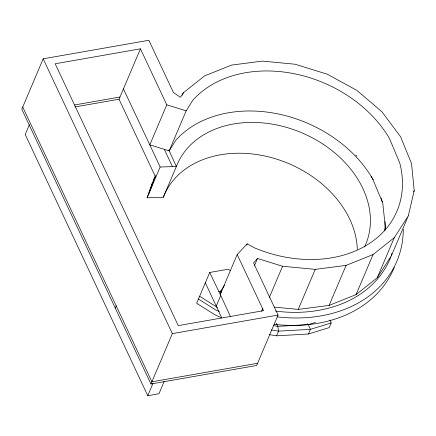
<?xml version="1.0" encoding="UTF-8"?>
<svg xmlns="http://www.w3.org/2000/svg" width="436" height="436" viewBox="0 0 436 436"><rect width="100%" height="100%" fill="white"/><g stroke="black" fill="none" stroke-linecap="round" stroke-linejoin="round"><path stroke-width="0.65" d="M385.059 230.154L385.059 221.657M384.623 230.878L385.391 227.412L382.732 202.936L372.518 178.624L371.069 176.318M274.244 307.108L298.246 309.397L329.109 305.413L356.07 294.605L377.287 277.705L391.321 255.872L391.926 253.283M408.309 215.847L414.2 190.565L411.546 163.555L400.526 136.664L381.892 111.714L356.921 90.416L327.305 74.218L295.063 64.223L262.401 61.105L231.538 65.089L204.577 75.902L183.354 92.797L180.444 97.326L173.424 92.514L148.867 40.276L43.175 58.816L21.8 109.213L150.954 383.996L256.646 365.477L278.048 315.075L253.545 262.957L257.474 258.472L282.572 266.254L315.233 269.372L346.097 265.388L373.058 254.575L394.28 237.68L408.309 215.847L391.321 255.872M357.313 249.381A102.367 77.957 23 0 0 271.225 157.56A102.367 77.957 23 0 0 163.304 197.295L147.079 197.813L152.393 182.548M148.867 193.595L154.18 178.335L155.014 177.299M150.049 190.805L155.363 175.545M155.745 177.387L119.039 99.228L140.457 48.816L55.165 63.776L178.259 325.627L263.562 310.666L237.184 254.542L247.179 243.877L254.897 248.035A117.491 89.473 23 0 0 399.725 162.911L389.512 138.594A117.491 89.473 23 0 0 192.816 100.231L186.172 110.82L169.184 150.845L176.373 166.498L163.304 197.295M115.284 308.05L116.205 305.849M29.392 124.658L25.233 134.544L147.771 395.725L158.982 393.724L164.181 381.364M147.771 395.725L152.971 383.364M140.457 48.816L166.786 104.831L149.799 144.861L160.148 167.015L147.079 197.813M182.297 95.299L183.354 92.797M43.175 58.816L172.356 333.611L150.954 383.996M230.301 270.522L227.914 269.274L209.721 272.462L196.647 303.26L214.408 314.476A118.521 90.257 23 0 0 221.706 317.882M237.184 254.542L220.251 294.436L230.524 316.727M221.706 317.79L216.24 306.072L220.643 295.701M246.651 245.125L247.179 243.877M254.286 265.982L257.474 258.472M269.295 297.526L282.572 266.254M269.219 334.625L276.571 335.813L278.555 331.137L277.803 326.341L276.222 323.283M298.246 309.397L315.233 269.372M276.571 335.813L308.454 334.014L310.437 329.338L308.219 324.624L307.336 323.774M329.109 305.413L346.097 265.388M329.812 319.997L331.197 322.94L329.213 327.616L308.454 334.014M356.07 294.605L373.058 254.575M413.671 191.813L414.2 190.565M377.287 277.705L394.28 237.68M261.595 311.206L262.657 308.737M123.415 88.873L149.799 144.861L169.184 150.845L175.822 140.261A117.491 89.473 23 0 1 372.518 178.624L373.26 179.757M224.453 285.422L220.698 291.079L220.251 294.436L209.721 272.462M315.359 322.427L308.219 324.624L277.803 326.341L273.138 325.572M331.197 322.94L310.437 329.338L278.555 331.137L271.203 329.948M74.54 104.983L119.965 96.999M74.954 106.945L119.039 99.228M218.714 291.428L220.698 291.079L221.553 292.354M172.356 333.611L278.048 315.075M257.589 363.27L151.897 381.805L22.721 107.011M160.148 167.015L176.373 166.498A102.367 77.957 23 0 1 302.203 132.969A102.367 77.957 23 0 1 364.518 247.01M166.786 104.831L186.172 110.82M219.341 311.451L216.196 310.258L198.435 299.047M199.623 296.251L217.384 307.467M168.116 150.049L169.184 150.845M164.334 149.352L172.449 166.628M205.318 282.839L216.24 306.072M381.086 198.048L382.274 201.852M355.798 155.069A118.521 90.257 23 0 1 356.719 156.039M394.237 267.404A137.645 104.825 23 0 1 274.408 324.335M403.289 229.173A137.645 104.825 23 0 1 277.558 316.912M390.814 256.995A129.77 98.825 23 0 1 275.699 311.113"/></g></svg>
